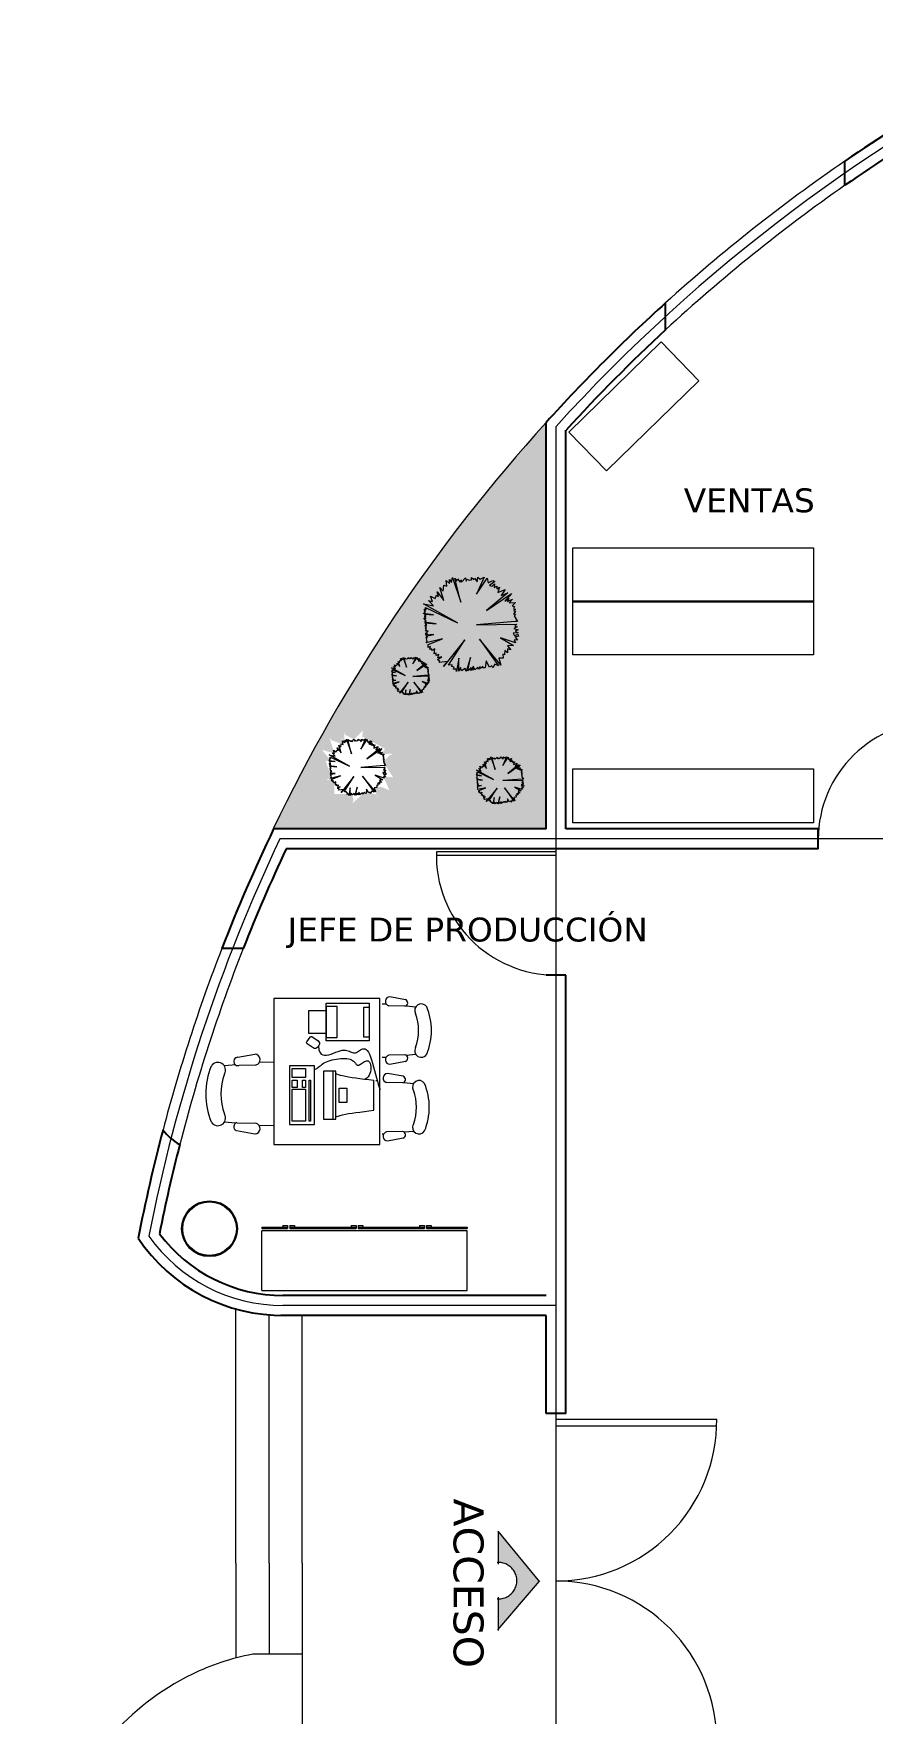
# Model space of a CAD drawing. Header units: millimetres. Extents: x 291 to 670, y 42 to 304.
# Drawn here: x 534.48 to 540.8, y 259.32 to 271.97 of the extents above; entities that cross this region are included whole.
import ezdxf

# ---------------------------------------------------------------- set-up
doc = ezdxf.new("R2010")
doc.units = ezdxf.units.MM
doc.linetypes.add('ACAD_ISO04W100', pattern=[30, 24, -3, 0, -3])
doc.layers.get('0').update_dxf_attribs({"lineweight": 5})
for name, color, linetype, lineweight in [('eje', 8, 'ACAD_ISO04W100', 13), ('escalones', 3, 'Continuous', 15), ('medio muro', 6, 'Continuous', 13), ('muebles', 2, 'Continuous', 13), ('muros', 1, 'Continuous', 25), ('vent', 4, 'ACAD_ISO04W100', 13), ('ventanas y canceleria', 4, 'Continuous', 13)]:
    doc.layers.add(name, color=color, linetype=linetype, lineweight=lineweight)

msp = doc.modelspace()

# ---------------------------------------------------------------- hatches: boundary and pattern name
at = {"layer": 'escalones'}
h = msp.add_hatch(dxfattribs=at)
h.set_pattern_fill('AR-SAND', color=256, scale=0.001, angle=-90, style=0)
h.set_pattern_definition([(307.5, (291.323574, 832.354197), (0.0489413237, 0.0016000313), [0, -0.038608, 0, -0.04318, 0, -0.041275]), (277.5, (291.323574, 832.3542), (0.07168251, -0.044952328), [0, -0.020828, 0, -0.034798, 0, -0.013335]), (237.5, (291.323574, 832.38544), (0.0001437185, -0.079099237), [0, -0.0127, 0, -0.04572, 0, -0.05969]), (227.5, (291.323574, 832.38544), (0.022292932, -0.076355645), [0, -0.00635, 0, -0.029972, 0, -0.03429])])
h.paths.add_polyline_path([(538.34, 269.04, 0.072351), (536.285, 265.98), (538.34, 265.98)])
h.paths.add_polyline_path([(537.101, 266.296), (537.069, 266.293), (537.049, 266.28), (537.069, 266.215), (537.069, 266.224), (537.055, 266.244), (536.968, 266.249), (536.882, 266.174), (536.891, 266.202), (536.875, 266.243), (536.87, 266.243), (536.86, 266.222), (536.865, 266.225), (536.865, 266.243), (536.857, 266.243), (536.852, 266.216), (536.857, 266.22), (536.853, 266.243), (536.745, 266.244), (536.746, 266.254), (536.744, 266.314), (536.738, 266.332), (536.721, 266.329), (536.727, 266.324), (536.728, 266.358), (536.726, 266.364), (536.691, 266.355), (536.699, 266.347), (536.721, 266.378), (536.68, 266.493), (536.7, 266.492), (536.715, 266.5), (536.652, 266.576), (536.746, 266.548), (536.709, 266.67), (536.726, 266.647), (536.81, 266.617), (536.812, 266.618), (536.804, 266.667), (536.801, 266.66), (536.8, 266.649), (536.824, 266.63), (536.819, 266.71), (536.823, 266.696), (536.83, 266.688), (536.895, 266.654), (536.962, 266.723), (536.955, 266.677), (537.129, 266.583), (537.094, 266.542), (537.188, 266.548), (537.158, 266.532), (537.115, 266.483), (537.188, 266.369), (537.116, 266.374), (537.16, 266.272)], flags=16)
at = {"layer": 'vent'}
msp.add_hatch(color=256, dxfattribs=at).paths.add_polyline_path([(538.288, 260.315), (537.983, 260.683), (537.983, 260.458, -1), (537.983, 260.185), (537.983, 259.959)])

# ---------------------------------------------------------------- linework, layer by layer
for p, q in [((538.415, 259.056), (538.415, 269.011)), ((541.415, 265.905), (536.335, 265.905)), ((538.415, 262.393), (536.357, 262.393))]:
    msp.add_line(p, q)
for centre, radius, start, end in [((547.837, 260.452), 12.729, 116.0835, 137.7467), ((541.272, 265.905), 0.882, 88.3761, 180), ((547.837, 260.452), 12.729, 154.6347, 168.8403), ((538.415, 265.781), 0.901, 178.3022, 270), ((536.359, 263.631), 1.238, 215.3111, 270.0793), ((538.415, 261.528), 1.21, 270, 0.4199), ((538.415, 259.108), 1.21, 359.5801, 90)]:
    msp.add_arc(centre, radius, start, end)
at = {"layer": 'escalones'}
for p, q in [((536.004, 260.452), (536.004, 262.367)), ((536.254, 260.452), (536.254, 262.322)), ((536.504, 260.452), (536.504, 262.318)), ((536.004, 260.452), (536.004, 259.739)), ((536.254, 260.452), (536.254, 259.767)), ((536.504, 260.452), (536.504, 258.586)), ((536.504, 259.767), (536.132, 259.767))]:
    msp.add_line(p, q, dxfattribs=at)
for points in [[(537.816, 267.748), (537.897, 267.868), (537.904, 267.832), (537.904, 267.832), (537.938, 267.851), (537.954, 267.842), (537.915, 267.812), (537.935, 267.808), (537.951, 267.825), (537.95, 267.799), (537.969, 267.809), (537.969, 267.789), (537.99, 267.801), (537.976, 267.759), (538.032, 267.782), (538.001, 267.737), (538.053, 267.758), (537.891, 267.624), (538.079, 267.753), (538.03, 267.696), (538.059, 267.714), (538.049, 267.692), (538.087, 267.71), (538.063, 267.682), (538.109, 267.685), (538.086, 267.66), (538.102, 267.655), (538.094, 267.64), (538.109, 267.633), (538.094, 267.625), (538.11, 267.616), (538.095, 267.6), (538.109, 267.597), (538.099, 267.584), (538.126, 267.541), (538.107, 267.541), (537.815, 267.518), (538.121, 267.523), (538.105, 267.508), (538.122, 267.502), (538.098, 267.489), (538.129, 267.48), (538.107, 267.468), (538.129, 267.456), (538.092, 267.453), (538.102, 267.434), (538.112, 267.44), (538.128, 267.446), (538.133, 267.432), (538.108, 267.423), (538.124, 267.401), (538.099, 267.403), (538.109, 267.382), (537.996, 267.418), (538.094, 267.361), (538.05, 267.359), (538.074, 267.329), (538.05, 267.337), (538.05, 267.307), (538.029, 267.324), (538.028, 267.291), (538.014, 267.296), (538.017, 267.267), (537.984, 267.265), (537.999, 267.212), (537.839, 267.409), (537.981, 267.209), (537.955, 267.221), (537.938, 267.193), (537.932, 267.209), (537.914, 267.197), (537.888, 267.246), (537.882, 267.193), (537.864, 267.194), (537.865, 267.205), (537.846, 267.188), (537.843, 267.204), (537.832, 267.181), (537.826, 267.199), (537.804, 267.177), (537.799, 267.193), (537.786, 267.175), (537.793, 267.205), (537.772, 267.172), (537.775, 267.195), (537.752, 267.17), (537.771, 267.271), (537.739, 267.165), (537.731, 267.189), (537.704, 267.17), (537.695, 267.195), (537.682, 267.167), (537.683, 267.265), (537.665, 267.166), (537.662, 267.184), (537.642, 267.184), (537.648, 267.198), (537.631, 267.202), (537.634, 267.215), (537.605, 267.212), (537.728, 267.403), (537.568, 267.202), (537.598, 267.24), (537.534, 267.233), (537.541, 267.241), (537.523, 267.256), (537.555, 267.275), (537.526, 267.268), (537.533, 267.294), (537.512, 267.287), (537.513, 267.303), (537.498, 267.298), (537.503, 267.336), (537.48, 267.323), (537.479, 267.335), (537.466, 267.332), (537.47, 267.353), (537.452, 267.345), (537.453, 267.37), (537.559, 267.411), (537.436, 267.381), (537.446, 267.396), (537.438, 267.404), (537.442, 267.41), (537.436, 267.425), (537.447, 267.424), (537.436, 267.432), (537.495, 267.443), (537.431, 267.44), (537.448, 267.452), (537.429, 267.449), (537.452, 267.469), (537.432, 267.47), (537.44, 267.482), (537.432, 267.494), (537.44, 267.497), (537.433, 267.499), (537.44, 267.505), (537.427, 267.51), (537.442, 267.514), (537.43, 267.517), (537.44, 267.519), (537.429, 267.532), (537.512, 267.525), (537.424, 267.538), (537.436, 267.545), (537.42, 267.566), (537.438, 267.565), (537.425, 267.57), (537.435, 267.574), (537.425, 267.579), (537.437, 267.585), (537.424, 267.59), (537.436, 267.592), (537.424, 267.597), (537.493, 267.592), (537.415, 267.603), (537.431, 267.613), (537.421, 267.625), (537.433, 267.625), (537.422, 267.638), (537.438, 267.633), (537.433, 267.648), (537.674, 267.533), (537.417, 267.675), (537.492, 267.659), (537.455, 267.701), (537.484, 267.693), (537.471, 267.733), (537.505, 267.714), (537.516, 267.739), (537.529, 267.731), (537.521, 267.765), (537.57, 267.701), (537.54, 267.799), (537.566, 267.77), (537.57, 267.815), (537.594, 267.807), (537.587, 267.851), (537.614, 267.829), (537.612, 267.858), (537.628, 267.835), (537.635, 267.873), (537.699, 267.687), (537.652, 267.867), (537.665, 267.846), (537.674, 267.862), (537.693, 267.839), (537.7, 267.855), (537.703, 267.839), (537.734, 267.871), (537.739, 267.845), (537.745, 267.861), (537.762, 267.852), (537.778, 267.856), (537.779, 267.873), (537.795, 267.858), (537.802, 267.867), (537.821, 267.84), (537.826, 267.875), (537.844, 267.86), (537.874, 267.876)], [(537.336, 267.222), (537.369, 267.27), (537.372, 267.255), (537.372, 267.255), (537.385, 267.263), (537.392, 267.259), (537.376, 267.247), (537.384, 267.245), (537.391, 267.252), (537.39, 267.242), (537.398, 267.246), (537.398, 267.238), (537.406, 267.243), (537.401, 267.226), (537.423, 267.235), (537.41, 267.217), (537.431, 267.226), (537.367, 267.172), (537.442, 267.224), (537.422, 267.201), (537.434, 267.208), (537.43, 267.199), (537.445, 267.206), (537.435, 267.195), (537.454, 267.196), (537.444, 267.186), (537.451, 267.184), (537.448, 267.179), (537.454, 267.176), (537.448, 267.172), (537.454, 267.169), (537.448, 267.162), (537.454, 267.161), (537.45, 267.156), (537.461, 267.139), (537.453, 267.139), (537.336, 267.129), (537.459, 267.132), (537.452, 267.126), (537.459, 267.123), (537.449, 267.118), (537.462, 267.114), (537.453, 267.11), (537.462, 267.105), (537.447, 267.104), (537.451, 267.096), (537.455, 267.098), (537.461, 267.101), (537.463, 267.095), (537.453, 267.091), (537.46, 267.083), (537.45, 267.084), (537.453, 267.075), (537.408, 267.09), (537.448, 267.067), (537.43, 267.066), (537.44, 267.054), (537.43, 267.057), (537.43, 267.045), (537.422, 267.052), (537.421, 267.039), (537.416, 267.041), (537.417, 267.029), (537.404, 267.028), (537.41, 267.007), (537.345, 267.086), (537.403, 267.006), (537.392, 267.011), (537.385, 266.999), (537.383, 267.006), (537.376, 267.001), (537.365, 267.021), (537.363, 266.999), (537.356, 267), (537.356, 267.004), (537.348, 266.998), (537.347, 267.004), (537.343, 266.995), (537.341, 267.002), (537.332, 266.993), (537.33, 267), (537.324, 266.992), (537.327, 267.004), (537.319, 266.991), (537.32, 267), (537.311, 266.99), (537.318, 267.031), (537.306, 266.988), (537.302, 266.998), (537.292, 266.99), (537.288, 267), (537.283, 266.989), (537.283, 267.028), (537.276, 266.989), (537.275, 266.996), (537.267, 266.996), (537.269, 267.002), (537.262, 267.003), (537.264, 267.008), (537.252, 267.007), (537.301, 267.084), (537.237, 267.003), (537.249, 267.018), (537.224, 267.016), (537.226, 267.019), (537.219, 267.025), (537.232, 267.033), (537.221, 267.03), (537.223, 267.04), (537.215, 267.037), (537.215, 267.043), (537.209, 267.041), (537.211, 267.057), (537.202, 267.051), (537.202, 267.056), (537.196, 267.055), (537.198, 267.064), (537.191, 267.061), (537.191, 267.07), (537.234, 267.087), (537.184, 267.075), (537.189, 267.081), (537.185, 267.084), (537.187, 267.086), (537.185, 267.092), (537.189, 267.092), (537.184, 267.095), (537.208, 267.1), (537.183, 267.099), (537.189, 267.103), (537.182, 267.102), (537.191, 267.11), (537.183, 267.11), (537.186, 267.115), (537.183, 267.12), (537.186, 267.121), (537.183, 267.122), (537.186, 267.124), (537.181, 267.126), (537.187, 267.128), (537.182, 267.129), (537.186, 267.13), (537.182, 267.135), (537.215, 267.132), (537.179, 267.138), (537.184, 267.14), (537.178, 267.149), (537.185, 267.148), (537.18, 267.15), (537.184, 267.152), (537.18, 267.154), (537.185, 267.156), (537.18, 267.158), (537.185, 267.159), (537.18, 267.161), (537.207, 267.159), (537.176, 267.164), (537.183, 267.168), (537.179, 267.172), (537.183, 267.172), (537.179, 267.178), (537.185, 267.175), (537.183, 267.181), (537.28, 267.136), (537.177, 267.193), (537.207, 267.186), (537.192, 267.203), (537.204, 267.199), (537.198, 267.216), (537.212, 267.208), (537.216, 267.218), (537.222, 267.215), (537.218, 267.228), (537.238, 267.203), (537.226, 267.242), (537.236, 267.23), (537.238, 267.249), (537.248, 267.245), (537.245, 267.263), (537.256, 267.254), (537.255, 267.266), (537.261, 267.257), (537.264, 267.272), (537.29, 267.197), (537.271, 267.269), (537.276, 267.261), (537.28, 267.267), (537.287, 267.258), (537.29, 267.264), (537.291, 267.258), (537.304, 267.271), (537.306, 267.261), (537.308, 267.267), (537.315, 267.263), (537.321, 267.265), (537.322, 267.272), (537.328, 267.265), (537.331, 267.269), (537.338, 267.258), (537.341, 267.272), (537.348, 267.267), (537.36, 267.273)], [(536.946, 266.581), (536.994, 266.654), (536.999, 266.632), (536.999, 266.632), (537.019, 266.643), (537.028, 266.638), (537.005, 266.62), (537.017, 266.617), (537.027, 266.628), (537.026, 266.612), (537.037, 266.618), (537.037, 266.606), (537.05, 266.613), (537.042, 266.588), (537.075, 266.602), (537.057, 266.575), (537.088, 266.587), (536.991, 266.507), (537.103, 266.585), (537.074, 266.55), (537.091, 266.561), (537.086, 266.548), (537.108, 266.559), (537.094, 266.542), (537.122, 266.544), (537.108, 266.528), (537.117, 266.526), (537.113, 266.517), (537.122, 266.512), (537.112, 266.508), (537.122, 266.502), (537.113, 266.492), (537.122, 266.49), (537.115, 266.483), (537.132, 266.457), (537.12, 266.457), (536.945, 266.443), (537.129, 266.446), (537.119, 266.437), (537.129, 266.433), (537.115, 266.426), (537.134, 266.42), (537.121, 266.413), (537.134, 266.406), (537.111, 266.404), (537.117, 266.393), (537.123, 266.396), (537.133, 266.4), (537.136, 266.392), (537.121, 266.386), (537.131, 266.373), (537.116, 266.374), (537.121, 266.362), (537.054, 266.384), (537.112, 266.349), (537.086, 266.348), (537.101, 266.33), (537.086, 266.335), (537.086, 266.317), (537.074, 266.327), (537.073, 266.307), (537.065, 266.31), (537.066, 266.293), (537.046, 266.291), (537.055, 266.26), (536.959, 266.378), (537.045, 266.258), (537.029, 266.265), (537.019, 266.248), (537.015, 266.258), (537.005, 266.251), (536.989, 266.28), (536.985, 266.248), (536.975, 266.249), (536.975, 266.255), (536.963, 266.245), (536.962, 266.255), (536.955, 266.241), (536.952, 266.252), (536.939, 266.238), (536.936, 266.249), (536.927, 266.238), (536.932, 266.256), (536.919, 266.236), (536.921, 266.25), (536.907, 266.234), (536.918, 266.295), (536.899, 266.232), (536.894, 266.246), (536.878, 266.235), (536.873, 266.25), (536.865, 266.233), (536.866, 266.291), (536.855, 266.232), (536.853, 266.243), (536.841, 266.243), (536.845, 266.251), (536.834, 266.254), (536.837, 266.261), (536.819, 266.26), (536.893, 266.374), (536.797, 266.254), (536.815, 266.277), (536.777, 266.272), (536.781, 266.277), (536.77, 266.286), (536.789, 266.298), (536.772, 266.293), (536.776, 266.309), (536.763, 266.304), (536.764, 266.314), (536.755, 266.311), (536.758, 266.334), (536.744, 266.326), (536.744, 266.333), (536.736, 266.332), (536.738, 266.344), (536.728, 266.34), (536.728, 266.354), (536.791, 266.379), (536.717, 266.361), (536.724, 266.37), (536.719, 266.375), (536.721, 266.378), (536.718, 266.387), (536.724, 266.387), (536.717, 266.392), (536.753, 266.398), (536.715, 266.397), (536.725, 266.404), (536.714, 266.402), (536.727, 266.414), (536.715, 266.415), (536.72, 266.421), (536.715, 266.429), (536.72, 266.431), (536.716, 266.432), (536.72, 266.435), (536.712, 266.439), (536.721, 266.441), (536.714, 266.443), (536.72, 266.444), (536.713, 266.452), (536.764, 266.448), (536.71, 266.456), (536.718, 266.46), (536.708, 266.472), (536.719, 266.471), (536.711, 266.474), (536.717, 266.477), (536.711, 266.48), (536.718, 266.483), (536.711, 266.486), (536.718, 266.488), (536.71, 266.491), (536.752, 266.488), (536.705, 266.494), (536.715, 266.5), (536.709, 266.508), (536.716, 266.508), (536.709, 266.515), (536.719, 266.512), (536.716, 266.521), (536.861, 266.452), (536.706, 266.538), (536.751, 266.528), (536.729, 266.553), (536.746, 266.548), (536.739, 266.573), (536.759, 266.561), (536.766, 266.576), (536.774, 266.571), (536.768, 266.592), (536.798, 266.553), (536.78, 266.612), (536.795, 266.595), (536.798, 266.622), (536.813, 266.616), (536.808, 266.643), (536.824, 266.63), (536.823, 266.647), (536.833, 266.634), (536.837, 266.657), (536.876, 266.545), (536.847, 266.653), (536.855, 266.64), (536.861, 266.649), (536.872, 266.636), (536.876, 266.645), (536.878, 266.636), (536.896, 266.655), (536.899, 266.64), (536.903, 266.649), (536.913, 266.644), (536.923, 266.646), (536.924, 266.656), (536.933, 266.647), (536.937, 266.653), (536.949, 266.637), (536.952, 266.657), (536.963, 266.649), (536.98, 266.658)], [(538.014, 266.459), (538.055, 266.52), (538.058, 266.502), (538.058, 266.502), (538.075, 266.511), (538.083, 266.507), (538.064, 266.492), (538.074, 266.489), (538.082, 266.498), (538.082, 266.485), (538.091, 266.49), (538.091, 266.48), (538.102, 266.486), (538.095, 266.465), (538.122, 266.476), (538.107, 266.454), (538.133, 266.464), (538.052, 266.397), (538.146, 266.462), (538.121, 266.434), (538.136, 266.443), (538.131, 266.431), (538.15, 266.441), (538.138, 266.427), (538.161, 266.428), (538.149, 266.415), (538.157, 266.413), (538.153, 266.406), (538.161, 266.402), (538.153, 266.398), (538.161, 266.394), (538.154, 266.385), (538.161, 266.384), (538.156, 266.378), (538.17, 266.356), (538.16, 266.356), (538.014, 266.344), (538.167, 266.347), (538.159, 266.339), (538.167, 266.336), (538.155, 266.33), (538.171, 266.325), (538.16, 266.319), (538.171, 266.313), (538.152, 266.312), (538.157, 266.303), (538.162, 266.305), (538.17, 266.309), (538.173, 266.302), (538.16, 266.297), (538.168, 266.286), (538.156, 266.287), (538.161, 266.276), (538.104, 266.295), (538.153, 266.266), (538.131, 266.265), (538.144, 266.25), (538.131, 266.254), (538.131, 266.239), (538.121, 266.247), (538.12, 266.231), (538.113, 266.234), (538.115, 266.219), (538.098, 266.218), (538.106, 266.192), (538.026, 266.29), (538.097, 266.19), (538.084, 266.196), (538.075, 266.182), (538.072, 266.19), (538.063, 266.184), (538.05, 266.208), (538.047, 266.182), (538.038, 266.182), (538.039, 266.188), (538.029, 266.179), (538.028, 266.188), (538.022, 266.176), (538.02, 266.185), (538.008, 266.174), (538.006, 266.182), (537.999, 266.173), (538.003, 266.188), (537.992, 266.172), (537.994, 266.183), (537.982, 266.17), (537.992, 266.221), (537.976, 266.168), (537.972, 266.18), (537.958, 266.17), (537.954, 266.183), (537.947, 266.169), (537.948, 266.218), (537.939, 266.169), (537.937, 266.178), (537.927, 266.178), (537.93, 266.185), (537.922, 266.186), (537.923, 266.193), (537.909, 266.191), (537.971, 266.287), (537.89, 266.186), (537.905, 266.206), (537.874, 266.202), (537.877, 266.206), (537.868, 266.214), (537.884, 266.223), (537.869, 266.219), (537.873, 266.232), (537.862, 266.229), (537.863, 266.237), (537.855, 266.234), (537.858, 266.254), (537.846, 266.247), (537.846, 266.253), (537.839, 266.252), (537.841, 266.262), (537.833, 266.258), (537.833, 266.27), (537.886, 266.291), (537.824, 266.276), (537.829, 266.284), (537.825, 266.287), (537.827, 266.29), (537.824, 266.298), (537.83, 266.298), (537.824, 266.302), (537.854, 266.307), (537.822, 266.306), (537.83, 266.312), (537.821, 266.31), (537.832, 266.32), (537.822, 266.321), (537.826, 266.326), (537.822, 266.332), (537.826, 266.334), (537.823, 266.335), (537.826, 266.338), (537.82, 266.341), (537.827, 266.342), (537.821, 266.344), (537.826, 266.345), (537.821, 266.352), (537.862, 266.348), (537.818, 266.355), (537.824, 266.358), (537.816, 266.368), (537.825, 266.368), (537.819, 266.37), (537.824, 266.372), (537.819, 266.375), (537.825, 266.378), (537.818, 266.38), (537.824, 266.382), (537.818, 266.384), (537.853, 266.381), (537.814, 266.387), (537.822, 266.392), (537.817, 266.398), (537.823, 266.398), (537.817, 266.405), (537.825, 266.402), (537.823, 266.409), (537.943, 266.352), (537.815, 266.423), (537.852, 266.415), (537.834, 266.436), (537.848, 266.432), (537.842, 266.452), (537.859, 266.442), (537.864, 266.455), (537.871, 266.451), (537.867, 266.468), (537.891, 266.436), (537.876, 266.485), (537.889, 266.471), (537.891, 266.493), (537.904, 266.489), (537.9, 266.511), (537.913, 266.5), (537.912, 266.514), (537.921, 266.503), (537.924, 266.522), (537.956, 266.429), (537.932, 266.519), (537.939, 266.508), (537.943, 266.516), (537.953, 266.505), (537.957, 266.513), (537.958, 266.505), (537.973, 266.521), (537.976, 266.508), (537.979, 266.516), (537.987, 266.511), (537.995, 266.513), (537.996, 266.522), (538.004, 266.514), (538.007, 266.519), (538.017, 266.506), (538.019, 266.523), (538.029, 266.516), (538.043, 266.524)]]:
    msp.add_lwpolyline(points, close=True, dxfattribs=at)
msp.add_open_spline([(536.132, 259.767), (535.963, 259.737), (535.812, 259.683), (535.425, 259.495), (535.226, 259.331), (534.894, 258.964), (534.761, 258.759), (534.568, 258.325), (534.503, 258.098), (534.481, 257.849)], degree=3, knots=[0.498464, 0.498464, 0.498464, 0.498464, 0.763788, 0.763788, 1.260525, 1.260525, 1.757262, 1.757262, 2.224679, 2.224679, 2.224679, 2.224679], dxfattribs=at)
at = {"layer": 'medio muro'}
msp.add_arc((547.831, 260.445), 12.804, 137.8366, 154.3823, dxfattribs=at)
at = {"layer": 'muebles', "linetype": 'ByBlock'}
for p, q in [((538.511, 268.966), (539.206, 269.646)), ((539.206, 269.646), (539.491, 269.354)), ((539.491, 269.354), (538.796, 268.675)), ((538.796, 268.675), (538.511, 268.966)), ((537.282, 264.695), (537.163, 264.717)), ((537.106, 264.664), (537.133, 264.663)), ((537.278, 264.645), (537.157, 264.649)), ((537.287, 264.649), (537.359, 264.642)), ((536.003, 264.204), (535.918, 264.196)), ((536.02, 264.261), (536.148, 264.285)), ((536.028, 264.201), (536.156, 264.204)), ((536.289, 264.224), (536.18, 264.221)), ((537.106, 264.261), (537.133, 264.262)), ((537.278, 264.28), (537.157, 264.277)), ((537.282, 264.23), (537.163, 264.208)), ((537.287, 264.277), (537.359, 264.284)), ((536.738, 263.795), (536.738, 264.156)), ((536.756, 263.795), (536.756, 264.156)), ((537.042, 263.862), (537.042, 264.089)), ((537.059, 264.086), (537.069, 264.086)), ((537.261, 264.068), (537.14, 264.072)), ((537.265, 264.118), (537.146, 264.14)), ((537.271, 264.071), (537.342, 264.065)), ((536.001, 263.765), (535.918, 263.773)), ((536.008, 263.71), (536.148, 263.684)), ((536.013, 263.769), (536.156, 263.765)), ((536.289, 263.745), (536.18, 263.748)), ((537.106, 263.685), (537.116, 263.685)), ((537.261, 263.703), (537.14, 263.699)), ((537.271, 263.7), (537.342, 263.706)), ((537.265, 263.653), (537.146, 263.631)), ((536.201, 262.983), (536.201, 262.972)), ((536.201, 262.983), (536.201, 262.972)), ((536.201, 262.983), (536.394, 262.983)), ((536.201, 262.972), (536.394, 262.972)), ((536.201, 262.505), (536.201, 262.956)), ((536.716, 262.956), (536.201, 262.956)), ((536.358, 262.995), (536.358, 262.983)), ((536.358, 262.995), (536.394, 262.995)), ((536.358, 262.983), (536.394, 262.983)), ((536.394, 262.995), (536.394, 262.983)), ((536.394, 262.983), (536.394, 262.972)), ((536.41, 262.995), (536.41, 262.983)), ((536.41, 262.995), (536.446, 262.995)), ((536.41, 262.983), (536.446, 262.983)), ((536.41, 262.983), (536.41, 262.972)), ((536.41, 262.983), (536.716, 262.983)), ((536.41, 262.972), (536.716, 262.972)), ((536.446, 262.995), (536.446, 262.983)), ((536.716, 262.983), (536.716, 262.972)), ((536.716, 262.983), (536.716, 262.972)), ((536.716, 262.983), (536.909, 262.983)), ((536.716, 262.972), (536.909, 262.972)), ((537.231, 262.956), (536.716, 262.956)), ((536.873, 262.995), (536.909, 262.995)), ((536.873, 262.995), (536.873, 262.983)), ((536.873, 262.983), (536.909, 262.983)), ((536.909, 262.995), (536.909, 262.983)), ((536.909, 262.983), (536.909, 262.972)), ((536.925, 262.995), (536.961, 262.995)), ((536.925, 262.995), (536.925, 262.983)), ((536.925, 262.983), (536.925, 262.972)), ((536.925, 262.983), (536.961, 262.983)), ((536.925, 262.983), (537.231, 262.983)), ((536.925, 262.972), (537.231, 262.972)), ((536.961, 262.995), (536.961, 262.983)), ((537.231, 262.983), (537.231, 262.972)), ((537.231, 262.983), (537.231, 262.972)), ((537.231, 262.983), (537.231, 262.972)), ((537.231, 262.983), (537.424, 262.983)), ((537.231, 262.972), (537.424, 262.972)), ((537.745, 262.956), (537.231, 262.956)), ((537.387, 262.995), (537.387, 262.983)), ((537.387, 262.995), (537.424, 262.995)), ((537.387, 262.983), (537.424, 262.983)), ((537.424, 262.995), (537.424, 262.983)), ((537.424, 262.983), (537.424, 262.972)), ((537.44, 262.995), (537.44, 262.983)), ((537.44, 262.995), (537.476, 262.995)), ((537.44, 262.983), (537.476, 262.983)), ((537.44, 262.983), (537.44, 262.972)), ((537.44, 262.983), (537.745, 262.983)), ((537.44, 262.972), (537.745, 262.972)), ((537.476, 262.995), (537.476, 262.983)), ((537.745, 262.983), (537.745, 262.972)), ((537.745, 262.505), (537.745, 262.956)), ((536.201, 262.505), (536.716, 262.505)), ((536.716, 262.505), (537.231, 262.505)), ((537.231, 262.505), (537.745, 262.505))]:
    msp.add_line(p, q, dxfattribs=at)
for points in [[(538.541, 267.688), (538.541, 268.096), (540.354, 268.096), (540.354, 267.688)], [(538.541, 267.29), (538.541, 267.698), (540.354, 267.698), (540.354, 267.29)], [(538.541, 266.026), (538.541, 266.434), (540.354, 266.434), (540.354, 266.026)], [(537.089, 263.604), (537.089, 264.704), (536.289, 264.704), (536.289, 263.604)], [(536.684, 264.44), (536.554, 264.44), (536.554, 264.613), (536.684, 264.613)], [(537.008, 264.384), (536.684, 264.384), (536.684, 264.669), (537.008, 264.669)], [(536.684, 264.41), (536.766, 264.41), (536.766, 264.644), (536.684, 264.644)], [(537.008, 264.414), (536.969, 264.414), (536.969, 264.639), (537.008, 264.639)], [(536.407, 263.756), (536.596, 263.756), (536.596, 264.196), (536.407, 264.196)], [(536.428, 264.176), (536.529, 264.176), (536.529, 264.109), (536.428, 264.109)], [(536.467, 264.034), (536.429, 264.034), (536.429, 264.09), (536.467, 264.09)], [(536.529, 264.033), (536.506, 264.033), (536.506, 264.09), (536.529, 264.09)], [(536.567, 263.781), (536.557, 263.781), (536.557, 264.09), (536.567, 264.09)], [(536.429, 264.022), (536.529, 264.022), (536.529, 263.781), (536.429, 263.781)], [(536.84, 263.922), (536.782, 263.922), (536.782, 264.029), (536.84, 264.029)]]:
    msp.add_lwpolyline(points, close=True, dxfattribs=at)
msp.add_lwpolyline([(536.587, 264.332), (536.541, 264.363, -0.414214), (536.538, 264.377), (536.563, 264.414, -0.414214), (536.577, 264.417), (536.623, 264.386, -0.414214), (536.63, 264.35), (536.622, 264.339, -0.414214)], format="xyb", close=True, dxfattribs=at)
for points in [[(536.626, 264.345), (536.629, 264.318), (536.636, 264.299), (536.646, 264.286), (536.658, 264.279), (536.672, 264.276), (536.687, 264.276), (536.704, 264.28), (536.722, 264.286), (536.74, 264.293), (536.757, 264.3), (536.774, 264.306), (536.79, 264.311), (536.805, 264.314), (536.818, 264.315), (536.83, 264.315), (536.841, 264.313), (536.85, 264.31), (536.859, 264.307), (536.868, 264.303), (536.876, 264.3), (536.883, 264.297), (536.891, 264.295), (536.898, 264.295), (536.905, 264.296), (536.913, 264.298), (536.92, 264.302), (536.928, 264.307), (536.936, 264.313), (536.944, 264.318), (536.952, 264.322), (536.961, 264.325), (536.969, 264.326), (536.977, 264.324), (536.985, 264.32), (536.994, 264.312), (537.002, 264.301), (537.01, 264.285), (537.018, 264.265), (537.026, 264.242), (537.033, 264.217), (537.041, 264.19), (537.049, 264.162), (537.056, 264.135), (537.063, 264.107), (537.07, 264.082), (537.077, 264.058), (537.084, 264.037), (537.091, 264.02)], [(536.596, 264.172), (536.602, 264.172), (536.608, 264.174), (536.614, 264.177), (536.62, 264.181), (536.626, 264.186), (536.632, 264.191), (536.639, 264.197), (536.647, 264.203), (536.655, 264.21), (536.664, 264.216), (536.674, 264.222), (536.686, 264.228), (536.699, 264.233), (536.714, 264.238), (536.729, 264.242), (536.745, 264.245), (536.762, 264.248), (536.778, 264.25), (536.795, 264.252), (536.811, 264.252), (536.826, 264.252), (536.84, 264.251), (536.853, 264.249), (536.865, 264.247), (536.875, 264.243), (536.883, 264.238), (536.89, 264.233), (536.895, 264.228), (536.9, 264.223), (536.904, 264.217), (536.908, 264.213), (536.911, 264.208), (536.914, 264.205), (536.918, 264.202), (536.922, 264.201), (536.926, 264.201), (536.931, 264.203), (536.937, 264.206), (536.944, 264.21), (536.951, 264.215), (536.958, 264.22), (536.965, 264.225), (536.973, 264.229), (536.98, 264.232), (536.987, 264.234), (536.994, 264.235), (537, 264.234), (537.006, 264.23), (537.011, 264.224), (537.015, 264.215), (537.018, 264.205), (537.02, 264.193), (537.021, 264.18), (537.02, 264.167), (537.018, 264.153), (537.014, 264.139), (537.008, 264.127), (537, 264.115), (536.99, 264.105), (536.978, 264.097)], [(536.756, 264.156), (536.664, 264.156), (536.664, 263.795)], [(536.756, 264.14), (536.763, 264.136), (536.775, 264.132), (536.789, 264.127), (536.807, 264.123), (536.829, 264.119), (536.853, 264.115), (536.879, 264.11), (536.908, 264.106), (536.939, 264.102), (536.972, 264.097), (537.006, 264.093), (537.042, 264.089)], [(536.664, 263.795), (536.756, 263.795)], [(536.756, 263.811), (536.763, 263.815), (536.775, 263.819), (536.789, 263.824), (536.807, 263.828), (536.829, 263.832), (536.853, 263.837), (536.879, 263.841), (536.908, 263.845), (536.939, 263.849), (536.972, 263.854), (537.006, 263.858), (537.042, 263.862)]]:
    msp.add_lwpolyline(points, dxfattribs=at)
for radius in [0.21, 0.207, 0.205, 0.202]:
    msp.add_circle((535.806, 262.971), radius, dxfattribs=at)
for centre, radius, start, end in [((537.165, 264.683), 0.0347, 93.5132, 255.9932), ((537.272, 264.671), 0.0262, 282.2827, 67.7765), ((537.4, 264.615), 0.0489, 31.265, 209.6825), ((537.009, 264.463), 0.371, 339.7134, 20.2866), ((537.016, 264.463), 0.461, 337.2611, 22.7389), ((537.4, 264.31), 0.0489, 150.3175, 328.735), ((536.321, 263.985), 0.544, 157.2611, 202.7389), ((535.869, 264.165), 0.0577, 330.3175, 148.735), ((536.019, 264.23), 0.031, 88.4693, 285.5899), ((536.146, 264.244), 0.0409, 284.0068, 86.4868), ((537.165, 264.243), 0.0347, 104.0068, 266.4868), ((537.272, 264.254), 0.0262, 292.2235, 77.7173), ((536.329, 263.985), 0.437, 159.7134, 200.2866), ((537.148, 264.105), 0.0347, 93.5132, 255.9932), ((537.255, 264.094), 0.0262, 282.2827, 67.7765), ((537.383, 264.038), 0.0489, 31.265, 209.6825), ((537, 263.885), 0.461, 337.2611, 22.7389), ((536.993, 263.885), 0.371, 339.7134, 20.2866), ((535.869, 263.804), 0.0577, 211.265, 29.6825), ((536.019, 263.739), 0.031, 102.2827, 247.7765), ((536.146, 263.725), 0.0409, 273.5132, 75.9932), ((537.148, 263.666), 0.0347, 104.0068, 266.4868), ((537.255, 263.677), 0.0262, 292.2235, 77.7173), ((537.383, 263.733), 0.0489, 150.3175, 328.735)]:
    msp.add_arc(centre, radius, start, end, dxfattribs=at)
at = {"layer": 'muros'}
for p, q in [((540.59, 270.825), (540.59, 271.008)), ((539.24, 269.737), (539.24, 269.941)), ((538.34, 265.98), (538.34, 269.04)), ((538.49, 265.98), (538.49, 268.982)), ((538.34, 265.98), (536.288, 265.98)), ((540.39, 265.98), (538.49, 265.98)), ((540.39, 265.83), (540.39, 265.98)), ((540.39, 265.83), (536.383, 265.83)), ((536.06, 265.08), (535.899, 265.08)), ((538.49, 264.88), (538.34, 264.88)), ((538.49, 261.579), (538.49, 264.88)), ((538.34, 262.468), (536.357, 262.468)), ((538.34, 262.318), (536.342, 262.318)), ((538.34, 261.579), (538.34, 262.318)), ((538.49, 261.579), (538.34, 261.579))]:
    msp.add_line(p, q, dxfattribs=at)
for centre, radius, start, end in [((547.837, 260.452), 12.804, 115.9193, 124.4698), ((547.837, 260.452), 12.654, 120.8913, 124.9374), ((547.837, 260.452), 12.804, 132.176, 137.8765), ((547.837, 260.452), 12.654, 132.7943, 137.6156), ((547.837, 260.452), 12.804, 154.4222, 158.8111), ((547.837, 260.452), 12.654, 154.8494, 158.5476), ((547.837, 260.452), 12.804, 165.2359, 168.9827), ((535.786, 263.963), 0.413, 216.88, 240.3499), ((547.837, 260.452), 12.654, 165.5769, 168.6919), ((536.359, 263.631), 1.163, 216.88, 270.0844), ((536.359, 263.631), 1.313, 213.896, 270.716)]:
    msp.add_arc(centre, radius, start, end, dxfattribs=at)
at = {"layer": 'vent'}
for p, q in [((537.976, 260.693), (538.291, 260.312)), ((537.976, 259.95), (538.291, 260.318))]:
    msp.add_line(p, q, dxfattribs=at)
for points in [[(537.983, 260.446), (537.983, 260.695)], [(537.983, 259.947), (537.983, 260.197)]]:
    msp.add_lwpolyline(points, dxfattribs=at)
msp.add_arc((537.983, 260.321), 0.137, 264.9675, 95.0325, dxfattribs=at)
at = {"layer": 'ventanas y canceleria'}
for p, q in [((538.415, 265.808), (537.514, 265.808)), ((538.415, 265.781), (537.514, 265.781)), ((538.415, 261.537), (539.625, 261.537)), ((538.415, 261.537), (539.625, 261.537)), ((538.415, 261.487), (539.624, 261.487))]:
    msp.add_line(p, q, dxfattribs=at)
for radius, start, end in [(12.804, 124.4698, 132.176), (12.654, 124.9374, 132.7943), (12.804, 158.8111, 165.2359), (12.654, 158.5476, 165.5769)]:
    msp.add_arc((547.837, 260.452), radius, start, end, dxfattribs=at)

# ---------------------------------------------------------------- texts
at = {"layer": 'eje', "char_height": 0.18, "width": 4.996003610813204e-15, "attachment_point": 1}
for s, insert in [('{\\fVerdana|b0|i0|c0|p34;VENTAS}', (539.377, 268.544)), ('{\\fVerdana|b0|i0|c0|p34;JEFE DE PRODUCCIÓN}', (536.394, 265.313))]:
    msp.add_mtext(s, dxfattribs=dict(at, insert=insert))
at = {"layer": 'eje', "insert": (537.869, 260.94), "char_height": 0.225, "width": 6.245004513516506e-15, "attachment_point": 1, "rotation": 270}
msp.add_mtext('{\\fVerdana|b0|i0|c0|p34;ACCESO}', dxfattribs=at)

doc.saveas('drawing.dxf')
